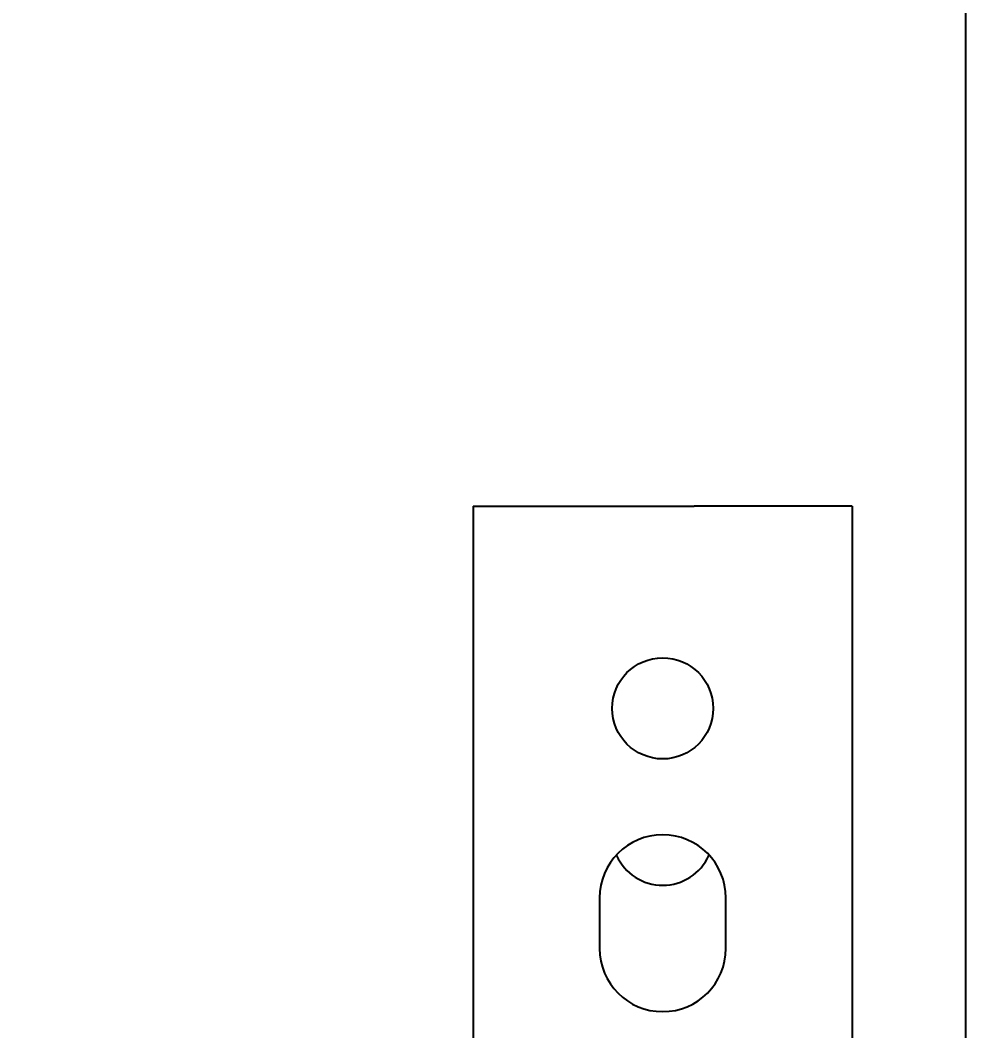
# Model space of a CAD drawing. Header units: millimetres. Extents: x 1409 to 26878, y 589 to 5187.
# Drawn here: x 9269.5 to 9344.4, y 2082.3 to 2162.3 of the extents above; entities that cross this region are included whole.
import ezdxf

# ---------------------------------------------------------------- set-up
doc = ezdxf.new("R2010")
doc.units = ezdxf.units.MM
doc.layers.add('02___PRT_ALL_AXES', color=7, linetype='Continuous')
doc.styles.get("Standard").update_dxf_attribs({"font": 'arial.ttf'})
doc.dimstyles.new('DIMSTYLE_5-scale4', dxfattribs={"dimscale": 2, "dimtxt": 20, "dimasz": 20, "dimexe": 1, "dimexo": 0, "dimgap": 1.25, "dimtad": 1, "dimzin": 9, "dimdsep": 46, "dimtxsty": 'Standard', "dimcen": 0.09, "dimclre": 256, "dimclrt": 256, "dimadec": 1, "dimazin": 2, "dimtp": 0.15, "dimtm": 0.15, "dimtfac": 0.8, "dimtmove": 0, "dimatfit": 3, "dimfxl": 1, "dimtolj": 1, "dimarcsym": 0})

# ---------------------------------------------------------------- blocks, each defined once
blk = doc.blocks.new('*D32')
at = {"lineweight": -2, "transparency": 16777216}
for p, q in [((8744.371, 2061.309), (8744.371, 2194.326)), ((9344.371, 2061.309), (9344.371, 2194.326))]:
    blk.add_line(p, q, dxfattribs=at)
at = {"color": 0, "lineweight": -2, "transparency": 16777216}
blk.add_line((8784.371, 2192.326), (9304.371, 2192.326), dxfattribs=at)
at = {"color": 0, "transparency": 16777216}
for points in [[(8784.371, 2198.992), (8784.371, 2185.659), (8744.371, 2192.326)], [(9304.371, 2198.992), (9304.371, 2185.659), (9344.371, 2192.326)]]:
    blk.add_solid(points, dxfattribs=at)
at = {"layer": 'Defpoints', "color": 0, "transparency": 16777216}
for p in [(9344.371, 2192.326), (8744.371, 2061.309), (9344.371, 2061.309)]:
    blk.add_point(p, dxfattribs=at)
at = {"transparency": 16777216, "insert": (9044.371, 2220.719), "char_height": 40, "attachment_point": 5}
blk.add_mtext('\\A1;600 [1\'-11 5/8"]', dxfattribs=at)

msp = doc.modelspace()

# ---------------------------------------------------------------- linework, layer by layer
at = {"color": 7, "linetype": 'Continuous'}
for p, q in [((9305.3706, 2123.8091), (9305.3706, 1788.8091)), ((9305.3706, 2123.8091), (9317.8706, 2123.8091)), ((9335.3706, 2123.8091), (9322.8706, 2123.8091)), ((9335.3706, 2123.8091), (9335.3706, 1788.8091)), ((9315.3706, 2092.8091), (9315.3706, 2088.8091)), ((9325.3706, 2088.8091), (9325.3706, 2092.8091))]:
    msp.add_line(p, q, dxfattribs=at)
msp.add_line((9317.8706, 2123.8091), (9322.8706, 2123.8091))
for centre, radius, start, end in [((9320.3706, 2092.8091), 5, 0, 180), ((9320.3706, 2097.8091), 4, 204.043657, 335.955855), ((9320.3706, 2088.8091), 5, 180, 0)]:
    msp.add_arc(centre, radius, start, end, dxfattribs=at)
at = {"layer": '02___PRT_ALL_AXES', "color": 7, "linetype": 'Continuous'}
msp.add_circle((9320.3706, 2107.8091), 4, dxfattribs=at)

# ---------------------------------------------------------------- dimensions: what is measured, and where the dimension line sits
dim = msp.add_linear_dim(base=(9344.3706, 2192.3258), p1=(8744.3706, 2061.3091), p2=(9344.3706, 2061.3091), dimstyle='DIMSTYLE_5-scale4')
dim.commit()
dim.dimension.update_dxf_attribs({"geometry": '*D32', "text_midpoint": (9044.3706, 2220.7194)})

doc.saveas('drawing.dxf')
